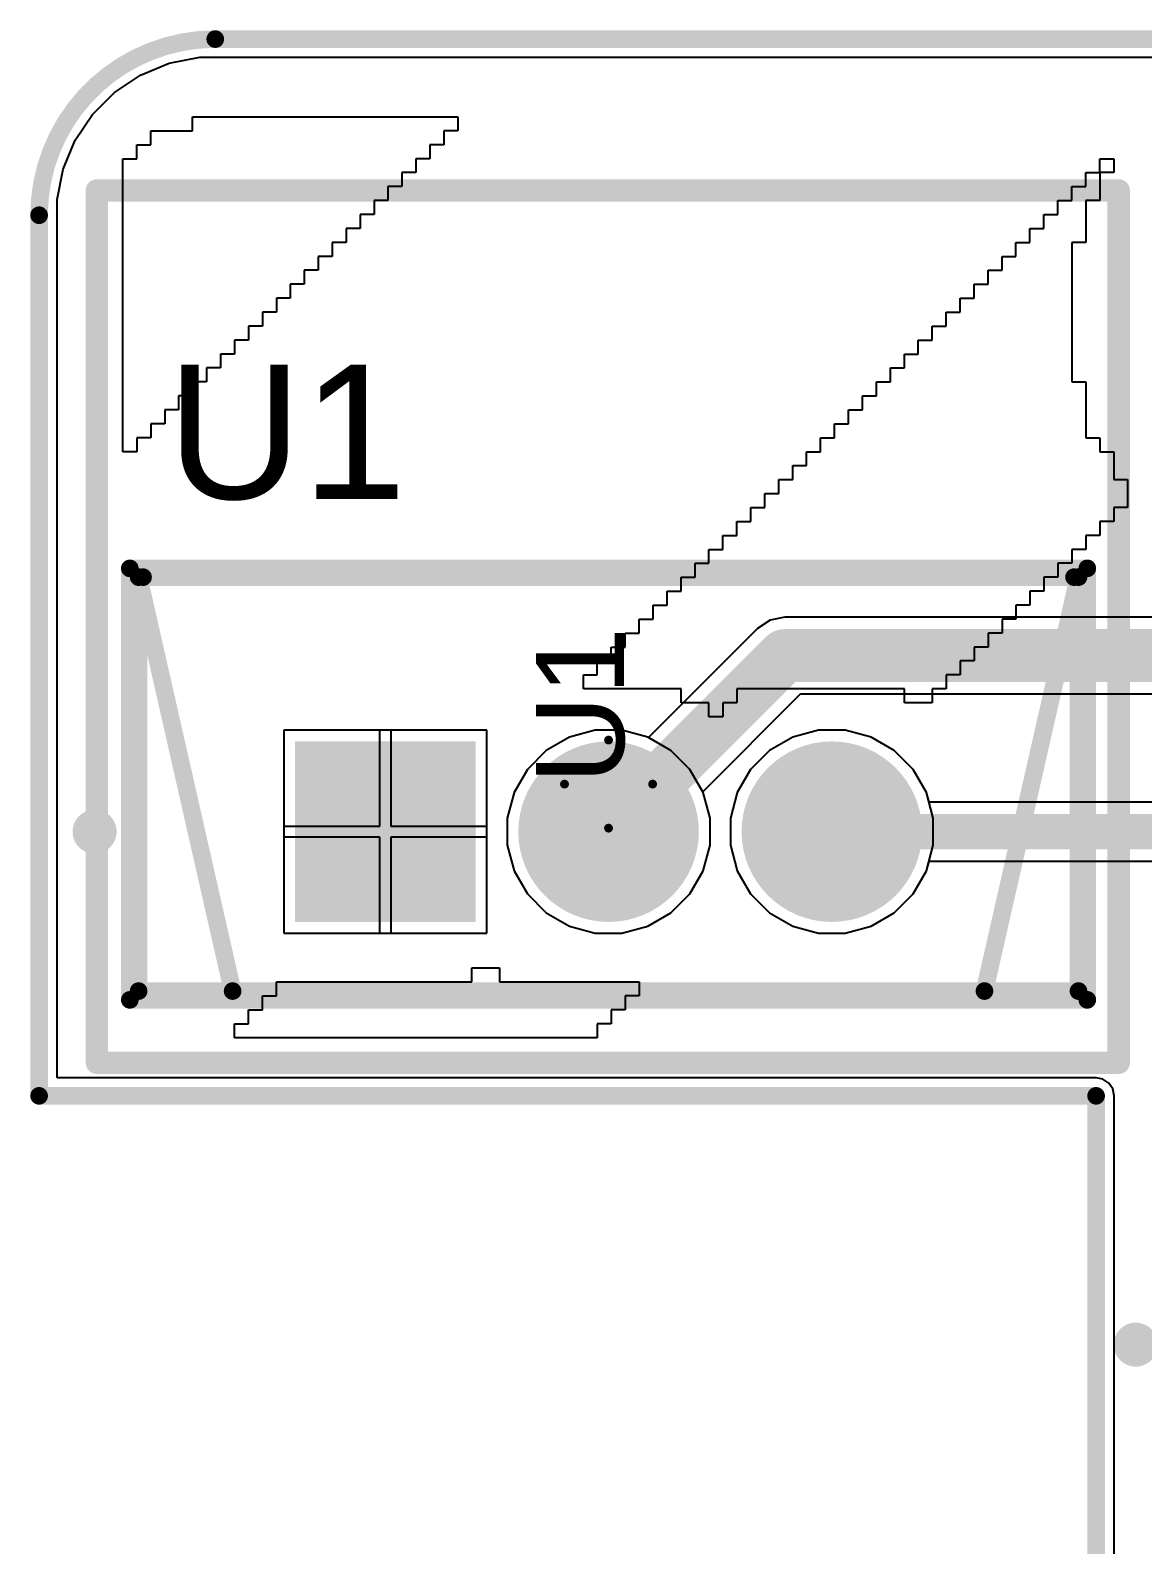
# Model space of a CAD drawing. Header units: inches. Extents: x 1.37 to 7.44, y 1.69 to 5.2.
# Drawn here: x 1.374 to 1.871, y 3.618 to 4.295 of the extents above; entities that cross this region are included whole.
import ezdxf

# ---------------------------------------------------------------- set-up
doc = ezdxf.new("R2010")
doc.units = ezdxf.units.IN
doc.header["$MEASUREMENT"] = 0
for name, color, linetype in [('Board', 216, 'Continuous'), ('Bottom Layer', 5, 'Continuous'), ('Bottom Overlay', 54, 'Continuous'), ('Bottom Solder', 6, 'Continuous'), ('Multi-Layer', 9, 'Continuous'), ('Pad Holes', 156, 'Continuous'), ('Top 3D Body', 56, 'Continuous'), ('Top Assembly', 56, 'Continuous'), ('Top Component Center', 56, 'Continuous'), ('Top Courtyard', 56, 'Continuous'), ('Top Layer', 1, 'Continuous'), ('Top Overlay', 2, 'Continuous'), ('Top Solder', 216, 'Continuous')]:
    doc.layers.add(name, color=color, linetype=linetype)
doc.styles.add('Arial', font='', dxfattribs={"height": 0.2})
doc.styles.get('Arial').set_extended_font_data('Arial')

# ---------------------------------------------------------------- blocks, each defined once
blk = doc.blocks.new('FP_TO220B03_MFG_2')
at = {"layer": 'Bottom Layer'}
blk.add_hatch(color=5, dxfattribs=at).paths.add_polyline_path([(-0.06161, 0.14016), (0.01909, 0.14016), (0.01909, 0.05945), (-0.06161, 0.05945)])
h = blk.add_hatch(color=5, dxfattribs=at)
edge = h.paths.add_edge_path()
edge.add_arc((-0.02126, 0), 0.04035, 0, 360)
h = blk.add_hatch(color=5, dxfattribs=at)
edge = h.paths.add_edge_path()
edge.add_arc((-0.02126, -0.0998), 0.04035, 0, 360)
at = {"layer": 'Bottom Solder'}
blk.add_hatch(color=6, dxfattribs=at).paths.add_polyline_path([(-0.06161, 0.14016), (0.01909, 0.14016), (0.01909, 0.05945), (-0.06161, 0.05945)])
h = blk.add_hatch(color=6, dxfattribs=at)
edge = h.paths.add_edge_path()
edge.add_arc((-0.02126, 0), 0.04035, 0, 360)
h = blk.add_hatch(color=6, dxfattribs=at)
edge = h.paths.add_edge_path()
edge.add_arc((-0.02126, -0.0998), 0.04035, 0, 360)
at = {"layer": 'Multi-Layer'}
blk.add_hatch(color=9, dxfattribs=at).paths.add_polyline_path([(-0.06161, 0.14016), (0.01909, 0.14016), (0.01909, 0.05945), (-0.06161, 0.05945)])
h = blk.add_hatch(color=9, dxfattribs=at)
edge = h.paths.add_edge_path()
edge.add_arc((-0.02126, 0), 0.04035, 0, 360)
h = blk.add_hatch(color=9, dxfattribs=at)
edge = h.paths.add_edge_path()
edge.add_arc((-0.02126, -0.0998), 0.04035, 0, 360)
at = {"layer": 'Pad Holes'}
h = blk.add_hatch(color=7, dxfattribs=at)
edge = h.paths.add_edge_path()
edge.add_arc((-0.02126, 0.0998), 0.02657, 0, 360)
h = blk.add_hatch(color=7, dxfattribs=at)
edge = h.paths.add_edge_path()
edge.add_arc((-0.02126, 0), 0.02657, 0, 360)
h = blk.add_hatch(color=7, dxfattribs=at)
edge = h.paths.add_edge_path()
edge.add_arc((-0.02126, -0.0998), 0.02657, 0, 360)
at = {"layer": 'Top Layer'}
blk.add_hatch(color=1, dxfattribs=at).paths.add_polyline_path([(-0.06161, 0.14016), (0.01909, 0.14016), (0.01909, 0.05945), (-0.06161, 0.05945)])
h = blk.add_hatch(color=1, dxfattribs=at)
edge = h.paths.add_edge_path()
edge.add_arc((-0.02126, 0), 0.04035, 0, 360)
h = blk.add_hatch(color=1, dxfattribs=at)
edge = h.paths.add_edge_path()
edge.add_arc((-0.02126, -0.0998), 0.04035, 0, 360)
at = {"layer": 'Top Solder'}
blk.add_hatch(color=216, dxfattribs=at).paths.add_polyline_path([(-0.06161, 0.14016), (0.01909, 0.14016), (0.01909, 0.05945), (-0.06161, 0.05945)])
h = blk.add_hatch(color=216, dxfattribs=at)
edge = h.paths.add_edge_path()
edge.add_arc((-0.02126, 0), 0.04035, 0, 360)
h = blk.add_hatch(color=216, dxfattribs=at)
edge = h.paths.add_edge_path()
edge.add_arc((-0.02126, -0.0998), 0.04035, 0, 360)
at = {"layer": 'Top 3D Body'}
for points in [[(-0.09252, 0.21004, 0.00787, 0.00787, 0), (-0.09252, -0.21004, 0.00787, 0.00787, 0)], [(-0.09252, 0.21004, 0.00787, 0.00787, 0), (0.09252, 0.21004, 0.00787, 0.00787, 0)], [(0.09252, 0.21004, 0.00787, 0.00787, 0), (0.09252, -0.21004, 0.00787, 0.00787, 0)], [(-0.09252, -0.21004, 0.00787, 0.00787, 0), (0.09252, -0.21004, 0.00787, 0.00787, 0)]]:
    blk.add_lwpolyline(points, format="xyseb", dxfattribs=at)
for points in [[(-0.09449, 0.21004, 0.00394, 0.00394, 1), (-0.09055, 0.21004, 0.00394, 0.00394, 1)], [(-0.09449, 0.21004, 0.00394, 0.00394, 1), (-0.09055, 0.21004, 0.00394, 0.00394, 1)], [(0.09055, 0.21004, 0.00394, 0.00394, 1), (0.09449, 0.21004, 0.00394, 0.00394, 1)], [(0.09055, 0.21004, 0.00394, 0.00394, 1), (0.09449, 0.21004, 0.00394, 0.00394, 1)], [(-0.09449, -0.21004, 0.00394, 0.00394, 1), (-0.09055, -0.21004, 0.00394, 0.00394, 1)], [(-0.09449, -0.21004, 0.00394, 0.00394, 1), (-0.09055, -0.21004, 0.00394, 0.00394, 1)], [(0.09055, -0.21004, 0.00394, 0.00394, 1), (0.09449, -0.21004, 0.00394, 0.00394, 1)], [(0.09055, -0.21004, 0.00394, 0.00394, 1), (0.09449, -0.21004, 0.00394, 0.00394, 1)]]:
    blk.add_lwpolyline(points, format="xyseb", close=True, dxfattribs=at)
at = {"layer": 'Top Assembly'}
for points in [[(-0.09646, 0.21398, 0.00787, 0.00787, 0), (-0.09646, -0.21398, 0.00787, 0.00787, 0)], [(-0.09646, 0.21398, 0.00787, 0.00787, 0), (0.09646, 0.21398, 0.00787, 0.00787, 0)], [(0.09646, 0.21398, 0.00787, 0.00787, 0), (0.09646, -0.21398, 0.00787, 0.00787, 0)], [(-0.09646, -0.21398, 0.00787, 0.00787, 0), (0.09646, -0.21398, 0.00787, 0.00787, 0)]]:
    blk.add_lwpolyline(points, format="xyseb", dxfattribs=at)
for points in [[(-0.09843, 0.21398, 0.00394, 0.00394, 1), (-0.09449, 0.21398, 0.00394, 0.00394, 1)], [(-0.09843, 0.21398, 0.00394, 0.00394, 1), (-0.09449, 0.21398, 0.00394, 0.00394, 1)], [(0.09449, 0.21398, 0.00394, 0.00394, 1), (0.09843, 0.21398, 0.00394, 0.00394, 1)], [(0.09449, 0.21398, 0.00394, 0.00394, 1), (0.09843, 0.21398, 0.00394, 0.00394, 1)], [(-0.09843, -0.21398, 0.00394, 0.00394, 1), (-0.09449, -0.21398, 0.00394, 0.00394, 1)], [(-0.09843, -0.21398, 0.00394, 0.00394, 1), (-0.09449, -0.21398, 0.00394, 0.00394, 1)], [(0.09449, -0.21398, 0.00394, 0.00394, 1), (0.09843, -0.21398, 0.00394, 0.00394, 1)], [(0.09449, -0.21398, 0.00394, 0.00394, 1), (0.09843, -0.21398, 0.00394, 0.00394, 1)]]:
    blk.add_lwpolyline(points, format="xyseb", close=True, dxfattribs=at)
at = {"layer": 'Top Component Center'}
for points in [[(0, 0.01969, 0.00394, 0.00394, 0), (0, -0.01969, 0.00394, 0.00394, 0)], [(-0.01969, 0, 0.00394, 0.00394, 0), (0.01969, 0, 0.00394, 0.00394, 0)]]:
    blk.add_lwpolyline(points, format="xyseb", dxfattribs=at)
for points in [[(-0.00098, 0.01969, 0.00197, 0.00197, 1), (0.00098, 0.01969, 0.00197, 0.00197, 1)], [(-0.02067, 0, 0.00197, 0.00197, 1), (-0.0187, 0, 0.00197, 0.00197, 1)], [(0.0187, 0, 0.00197, 0.00197, 1), (0.02067, 0, 0.00197, 0.00197, 1)], [(-0.00098, -0.01969, 0.00197, 0.00197, 1), (0.00098, -0.01969, 0.00197, 0.00197, 1)]]:
    blk.add_lwpolyline(points, format="xyseb", close=True, dxfattribs=at)
at = {"layer": 'Top Courtyard'}
for points in [[(-0.09646, 0.21398, 0.00787, 0.00787, 0), (-0.09646, -0.21398, 0.00787, 0.00787, 0)], [(-0.09646, 0.21398, 0.00787, 0.00787, 0), (0.09646, 0.21398, 0.00787, 0.00787, 0)], [(0.09646, 0.21398, 0.00787, 0.00787, 0), (0.09646, -0.21398, 0.00787, 0.00787, 0)], [(-0.09646, -0.21398, 0.00787, 0.00787, 0), (0.09646, -0.21398, 0.00787, 0.00787, 0)]]:
    blk.add_lwpolyline(points, format="xyseb", dxfattribs=at)
for points in [[(-0.09843, 0.21398, 0.00394, 0.00394, 1), (-0.09449, 0.21398, 0.00394, 0.00394, 1)], [(-0.09843, 0.21398, 0.00394, 0.00394, 1), (-0.09449, 0.21398, 0.00394, 0.00394, 1)], [(0.09449, 0.21398, 0.00394, 0.00394, 1), (0.09843, 0.21398, 0.00394, 0.00394, 1)], [(0.09449, 0.21398, 0.00394, 0.00394, 1), (0.09843, 0.21398, 0.00394, 0.00394, 1)], [(-0.09843, -0.21398, 0.00394, 0.00394, 1), (-0.09449, -0.21398, 0.00394, 0.00394, 1)], [(-0.09843, -0.21398, 0.00394, 0.00394, 1), (-0.09449, -0.21398, 0.00394, 0.00394, 1)], [(0.09449, -0.21398, 0.00394, 0.00394, 1), (0.09843, -0.21398, 0.00394, 0.00394, 1)], [(0.09449, -0.21398, 0.00394, 0.00394, 1), (0.09843, -0.21398, 0.00394, 0.00394, 1)]]:
    blk.add_lwpolyline(points, format="xyseb", close=True, dxfattribs=at)
at = {"layer": 'Top Overlay'}
for points in [[(-0.01634, 0.22972, 0.00984, 0.00984, 1), (-0.02618, 0.22972, 0.00984, 0.00984, 1)], [(-0.02864, 0.22972, 0.00492, 0.00492, 1), (-0.02372, 0.22972, 0.00492, 0.00492, 1)], [(-0.0188, 0.22972, 0.00492, 0.00492, 1), (-0.01388, 0.22972, 0.00492, 0.00492, 1)], [(0.09055, 0.21004, 0.00394, 0.00394, 1), (0.09449, 0.21004, 0.00394, 0.00394, 1)], [(0.09055, 0.20807, 0.00394, 0.00394, 1), (0.09449, 0.20807, 0.00394, 0.00394, 1)], [(-0.09449, 0.16803, 0.00394, 0.00394, 1), (-0.09055, 0.16803, 0.00394, 0.00394, 1)], [(-0.09449, 0.16803, 0.00394, 0.00394, 1), (-0.09055, 0.16803, 0.00394, 0.00394, 1)], [(-0.09449, -0.16803, 0.00394, 0.00394, 1), (-0.09055, -0.16803, 0.00394, 0.00394, 1)], [(-0.09449, -0.16803, 0.00394, 0.00394, 1), (-0.09055, -0.16803, 0.00394, 0.00394, 1)], [(0.09055, -0.20807, 0.00394, 0.00394, 1), (0.09449, -0.20807, 0.00394, 0.00394, 1)], [(0.09055, -0.21004, 0.00394, 0.00394, 1), (0.09449, -0.21004, 0.00394, 0.00394, 1)]]:
    blk.add_lwpolyline(points, format="xyseb", close=True, dxfattribs=at)
for points in [[(0.09252, 0.21004, 0.00787, 0.00787, 0), (-0.09252, 0.16803, 0.00787, 0.00787, 0)], [(0.09252, 0.20807, 0.00787, 0.00787, 0), (0.09252, -0.20807, 0.00787, 0.00787, 0)], [(-0.09252, 0.16803, 0.00787, 0.00787, 0), (-0.09252, -0.16803, 0.00787, 0.00787, 0)], [(-0.09252, -0.16803, 0.00787, 0.00787, 0), (0.09252, -0.21004, 0.00787, 0.00787, 0)]]:
    blk.add_lwpolyline(points, format="xyseb", dxfattribs=at)
at = {"layer": 'Top Assembly', "style": 'Arial'}
blk.add_text('U1', height=0.03937, dxfattribs=at).set_placement((0, -0.00697))
blk = doc.blocks.new('PHOE_1714955_V_67')
at = {"layer": 'Bottom Layer'}
blk.add_hatch(color=5, dxfattribs=at).paths.add_polyline_path([(-0.16043, -0.03543), (-0.16043, 0.03543), (-0.08957, 0.03543), (-0.08957, -0.03543)])
h = blk.add_hatch(color=5, dxfattribs=at)
edge = h.paths.add_edge_path()
edge.add_arc((0.125, 0), 0.03543, 0, 360)
at = {"layer": 'Bottom Solder'}
blk.add_hatch(color=6, dxfattribs=at).paths.add_polyline_path([(-0.16339, -0.03839), (-0.16339, 0.03839), (-0.08661, 0.03839), (-0.08661, -0.03839)])
h = blk.add_hatch(color=6, dxfattribs=at)
edge = h.paths.add_edge_path()
edge.add_arc((0.125, 0), 0.03839, 0, 360)
at = {"layer": 'Multi-Layer'}
blk.add_hatch(color=9, dxfattribs=at).paths.add_polyline_path([(-0.16043, -0.03543), (-0.16043, 0.03543), (-0.08957, 0.03543), (-0.08957, -0.03543)])
h = blk.add_hatch(color=9, dxfattribs=at)
edge = h.paths.add_edge_path()
edge.add_arc((0.125, 0), 0.03543, 0, 360)
at = {"layer": 'Pad Holes'}
h = blk.add_hatch(color=7, dxfattribs=at)
edge = h.paths.add_edge_path()
edge.add_arc((-0.125, 0), 0.02559, 0, 360)
h = blk.add_hatch(color=7, dxfattribs=at)
edge = h.paths.add_edge_path()
edge.add_arc((0.125, 0), 0.02559, 0, 360)
at = {"layer": 'Top Layer'}
blk.add_hatch(color=1, dxfattribs=at).paths.add_polyline_path([(-0.16043, -0.03543), (-0.16043, 0.03543), (-0.08957, 0.03543), (-0.08957, -0.03543)])
h = blk.add_hatch(color=1, dxfattribs=at)
edge = h.paths.add_edge_path()
edge.add_arc((0.125, 0), 0.03543, 0, 360)
at = {"layer": 'Top Solder'}
blk.add_hatch(color=216, dxfattribs=at).paths.add_polyline_path([(-0.16339, -0.03839), (-0.16339, 0.03839), (-0.08661, 0.03839), (-0.08661, -0.03839)])
h = blk.add_hatch(color=216, dxfattribs=at)
edge = h.paths.add_edge_path()
edge.add_arc((0.125, 0), 0.03839, 0, 360)
at = {"layer": 'Top 3D Body'}
for points in [[(0.25, 0.1811, 0.00394, 0.00394, 0), (-0.25, 0.1811, 0.00394, 0.00394, 0)], [(-0.25, -0.31102, 0.00394, 0.00394, 0), (-0.25, 0.1811, 0.00394, 0.00394, 0)], [(0.25, -0.31102, 0.00394, 0.00394, 0), (0.25, 0.1811, 0.00394, 0.00394, 0)], [(0.25, -0.31102, 0.00394, 0.00394, 0), (-0.25, -0.31102, 0.00394, 0.00394, 0)]]:
    blk.add_lwpolyline(points, format="xyseb", dxfattribs=at)
for points in [[(-0.25098, 0.1811, 0.00197, 0.00197, 1), (-0.24902, 0.1811, 0.00197, 0.00197, 1)], [(-0.25098, 0.1811, 0.00197, 0.00197, 1), (-0.24902, 0.1811, 0.00197, 0.00197, 1)], [(0.24902, 0.1811, 0.00197, 0.00197, 1), (0.25098, 0.1811, 0.00197, 0.00197, 1)], [(0.24902, 0.1811, 0.00197, 0.00197, 1), (0.25098, 0.1811, 0.00197, 0.00197, 1)], [(-0.25098, -0.31102, 0.00197, 0.00197, 1), (-0.24902, -0.31102, 0.00197, 0.00197, 1)], [(-0.25098, -0.31102, 0.00197, 0.00197, 1), (-0.24902, -0.31102, 0.00197, 0.00197, 1)], [(0.24902, -0.31102, 0.00197, 0.00197, 1), (0.25098, -0.31102, 0.00197, 0.00197, 1)], [(0.24902, -0.31102, 0.00197, 0.00197, 1), (0.25098, -0.31102, 0.00197, 0.00197, 1)]]:
    blk.add_lwpolyline(points, format="xyseb", close=True, dxfattribs=at)
at = {"layer": 'Top Courtyard'}
for points in [[(-0.27637, -0.31495, 0.00197, 0.00197, 0), (-0.27637, 0.18504, 0.00197, 0.00197, 0)], [(0.25394, 0.18504, 0.00197, 0.00197, 0), (-0.27637, 0.18504, 0.00197, 0.00197, 0)], [(0.25394, -0.31495, 0.00197, 0.00197, 0), (0.25394, 0.18504, 0.00197, 0.00197, 0)], [(0, -0.01969, 0.00394, 0.00394, 0), (0, 0.01969, 0.00394, 0.00394, 0)], [(0.01969, 0, 0.00394, 0.00394, 0), (-0.01969, 0, 0.00394, 0.00394, 0)], [(0.25394, -0.31495, 0.00197, 0.00197, 0), (-0.27637, -0.31495, 0.00197, 0.00197, 0)]]:
    blk.add_lwpolyline(points, format="xyseb", dxfattribs=at)
for points in [[(-0.27686, 0.18504, 0.000984, 0.000984, 1), (-0.27588, 0.18504, 0.000984, 0.000984, 1)], [(-0.27686, 0.18504, 0.000984, 0.000984, 1), (-0.27588, 0.18504, 0.000984, 0.000984, 1)], [(0.25344, 0.18504, 0.000984, 0.000984, 1), (0.25443, 0.18504, 0.000984, 0.000984, 1)], [(0.25344, 0.18504, 0.000984, 0.000984, 1), (0.25443, 0.18504, 0.000984, 0.000984, 1)], [(-0.00098, 0.01969, 0.00197, 0.00197, 1), (0.00098, 0.01969, 0.00197, 0.00197, 1)], [(-0.02067, 0, 0.00197, 0.00197, 1), (-0.0187, 0, 0.00197, 0.00197, 1)], [(0.0187, 0, 0.00197, 0.00197, 1), (0.02067, 0, 0.00197, 0.00197, 1)], [(-0.00098, -0.01969, 0.00197, 0.00197, 1), (0.00098, -0.01969, 0.00197, 0.00197, 1)], [(-0.27686, -0.31495, 0.000984, 0.000984, 1), (-0.27588, -0.31495, 0.000984, 0.000984, 1)], [(-0.27686, -0.31495, 0.000984, 0.000984, 1), (-0.27588, -0.31495, 0.000984, 0.000984, 1)], [(0.25344, -0.31495, 0.000984, 0.000984, 1), (0.25443, -0.31495, 0.000984, 0.000984, 1)], [(0.25344, -0.31495, 0.000984, 0.000984, 1), (0.25443, -0.31495, 0.000984, 0.000984, 1)]]:
    blk.add_lwpolyline(points, format="xyseb", close=True, dxfattribs=at)
at = {"layer": 'Top Overlay'}
for points in [[(-0.25, -0.31102, 0.00787, 0.00787, 0), (-0.25, 0.1811, 0.00787, 0.00787, 0)], [(0.24999, 0.18109, 0.00787, 0.00787, 0), (-0.24999, 0.18109, 0.00787, 0.00787, 0)], [(0.24999, -0.31102, 0.00787, 0.00787, 0), (0.24999, 0.18109, 0.00787, 0.00787, 0)], [(0.24999, -0.31102, 0.00787, 0.00787, 0), (-0.25, -0.31102, 0.00787, 0.00787, 0)]]:
    blk.add_lwpolyline(points, format="xyseb", dxfattribs=at)
for points in [[(-0.25197, 0.1811, 0.00394, 0.00394, 1), (-0.24803, 0.1811, 0.00394, 0.00394, 1)], [(-0.25196, 0.18109, 0.00394, 0.00394, 1), (-0.24802, 0.18109, 0.00394, 0.00394, 1)], [(0.24802, 0.18109, 0.00394, 0.00394, 1), (0.25196, 0.18109, 0.00394, 0.00394, 1)], [(0.24802, 0.18109, 0.00394, 0.00394, 1), (0.25196, 0.18109, 0.00394, 0.00394, 1)], [(-0.25197, -0.31102, 0.00394, 0.00394, 1), (-0.24803, -0.31102, 0.00394, 0.00394, 1)], [(-0.25197, -0.31102, 0.00394, 0.00394, 1), (-0.24803, -0.31102, 0.00394, 0.00394, 1)], [(0.24802, -0.31102, 0.00394, 0.00394, 1), (0.25196, -0.31102, 0.00394, 0.00394, 1)], [(0.24802, -0.31102, 0.00394, 0.00394, 1), (0.25196, -0.31102, 0.00394, 0.00394, 1)], [(-0.12008, -0.33661, 0.00984, 0.00984, 1), (-0.12992, -0.33661, 0.00984, 0.00984, 1)], [(-0.13238, -0.33661, 0.00492, 0.00492, 1), (-0.12746, -0.33661, 0.00492, 0.00492, 1)], [(-0.12254, -0.33661, 0.00492, 0.00492, 1), (-0.11762, -0.33661, 0.00492, 0.00492, 1)]]:
    blk.add_lwpolyline(points, format="xyseb", close=True, dxfattribs=at)

msp = doc.modelspace()

# ---------------------------------------------------------------- linework, layer by layer
at = {"layer": 'Board'}
for points in [[(1.37795, 4.2126, 0.00787, 0.00787, -0.414214), (1.45669, 4.29134, 0.00787, 0.00787, 0)], [(1.45669, 4.29134, 0.00787, 0.00787, 0), (3.66142, 4.29134, 0.00787, 0.00787, 0)], [(1.37795, 3.8189, 0.00787, 0.00787, 0), (1.37795, 4.2126, 0.00787, 0.00787, 0)], [(1.37795, 3.8189, 0.00787, 0.00787, 0), (1.85039, 3.8189, 0.00787, 0.00787, 0)], [(1.85039, 3.34646, 0.00787, 0.00787, 0), (1.85039, 3.8189, 0.00787, 0.00787, 0)]]:
    msp.add_lwpolyline(points, format="xyseb", dxfattribs=at)
for points in [[(1.45472, 4.29134, 0.00394, 0.00394, 1), (1.45866, 4.29134, 0.00394, 0.00394, 1)], [(1.45472, 4.29134, 0.00394, 0.00394, 1), (1.45866, 4.29134, 0.00394, 0.00394, 1)], [(1.37598, 4.2126, 0.00394, 0.00394, 1), (1.37992, 4.2126, 0.00394, 0.00394, 1)], [(1.37598, 4.2126, 0.00394, 0.00394, 1), (1.37992, 4.2126, 0.00394, 0.00394, 1)], [(1.37598, 3.8189, 0.00394, 0.00394, 1), (1.37992, 3.8189, 0.00394, 0.00394, 1)], [(1.37598, 3.8189, 0.00394, 0.00394, 1), (1.37992, 3.8189, 0.00394, 0.00394, 1)], [(1.84843, 3.8189, 0.00394, 0.00394, 1), (1.85236, 3.8189, 0.00394, 0.00394, 1)], [(1.84843, 3.8189, 0.00394, 0.00394, 1), (1.85236, 3.8189, 0.00394, 0.00394, 1)]]:
    msp.add_lwpolyline(points, format="xyseb", close=True, dxfattribs=at)
at = {"layer": 'Bottom Layer'}
for p, q in [((1.4232, 4.27526), (1.43607, 4.28059)), ((1.43607, 4.28059), (1.44973, 4.28331)), ((1.44973, 4.28331), (1.45669, 4.28331)), ((1.45669, 4.28331), (3.66142, 4.28331)), ((1.41162, 4.26752), (1.4232, 4.27526)), ((1.40177, 4.25767), (1.41162, 4.26752)), ((1.39403, 4.24609), (1.40177, 4.25767)), ((1.3887, 4.23322), (1.39403, 4.24609)), ((1.38598, 4.21956), (1.3887, 4.23322)), ((1.38598, 4.2126), (1.38598, 4.21956)), ((1.38598, 3.82693), (1.38598, 4.2126)), ((1.70466, 4.03158), (1.6991, 4.02787)), ((1.71122, 4.03289), (1.70466, 4.03158)), ((2.09736, 4.03289), (1.71122, 4.03289)), ((1.6991, 4.02787), (1.65031, 3.97908)), ((1.67455, 3.95484), (1.71832, 3.99861)), ((1.71832, 3.99861), (2.09736, 3.99861)), ((1.57803, 3.98236), (1.48732, 3.98236)), ((1.48732, 3.98236), (1.48732, 3.89165)), ((1.57803, 3.89165), (1.57803, 3.98236)), ((1.62651, 3.98236), (1.61497, 3.97927)), ((1.63845, 3.98236), (1.62651, 3.98236)), ((1.64999, 3.97927), (1.63845, 3.98236)), ((1.72631, 3.98236), (1.71478, 3.97927)), ((1.73825, 3.98236), (1.72631, 3.98236)), ((1.74979, 3.97927), (1.73825, 3.98236)), ((1.61497, 3.97927), (1.60463, 3.9733)), ((1.65031, 3.97908), (1.64999, 3.97927)), ((1.71478, 3.97927), (1.70444, 3.9733)), ((1.76013, 3.9733), (1.74979, 3.97927)), ((1.60463, 3.9733), (1.59619, 3.96486)), ((1.70444, 3.9733), (1.69599, 3.96486)), ((1.76858, 3.96486), (1.76013, 3.9733)), ((1.59619, 3.96486), (1.59022, 3.95451)), ((1.69599, 3.96486), (1.69002, 3.95451)), ((1.77455, 3.95451), (1.76858, 3.96486)), ((1.59022, 3.95451), (1.58713, 3.94298)), ((1.67474, 3.95451), (1.67455, 3.95484)), ((1.67783, 3.94298), (1.67474, 3.95451)), ((1.69002, 3.95451), (1.68693, 3.94298)), ((1.77764, 3.94298), (1.77455, 3.95451)), ((1.58713, 3.94298), (1.58713, 3.93104)), ((1.67783, 3.93104), (1.67783, 3.94298)), ((1.68693, 3.94298), (1.68693, 3.93104)), ((1.77764, 3.93104), (1.77764, 3.94298)), ((1.58713, 3.93104), (1.59022, 3.9195)), ((1.67474, 3.9195), (1.67783, 3.93104)), ((1.68693, 3.93104), (1.69002, 3.9195)), ((1.77455, 3.9195), (1.77764, 3.93104)), ((1.59022, 3.9195), (1.59619, 3.90916)), ((1.66877, 3.90916), (1.67474, 3.9195)), ((1.69002, 3.9195), (1.69599, 3.90916)), ((1.76858, 3.90916), (1.77455, 3.9195)), ((1.59619, 3.90916), (1.60463, 3.90072)), ((1.66033, 3.90072), (1.66877, 3.90916)), ((1.69599, 3.90916), (1.70444, 3.90072)), ((1.76013, 3.90072), (1.76858, 3.90916)), ((1.60463, 3.90072), (1.61497, 3.89474)), ((1.64999, 3.89474), (1.66033, 3.90072)), ((1.70444, 3.90072), (1.71478, 3.89474)), ((1.74979, 3.89474), (1.76013, 3.90072)), ((1.61497, 3.89474), (1.62651, 3.89165)), ((1.63845, 3.89165), (1.64999, 3.89474)), ((1.71478, 3.89474), (1.72631, 3.89165)), ((1.73825, 3.89165), (1.74979, 3.89474)), ((1.48732, 3.89165), (1.57803, 3.89165)), ((1.62651, 3.89165), (1.63845, 3.89165)), ((1.72631, 3.89165), (1.73825, 3.89165)), ((1.85039, 3.82693), (1.38598, 3.82693)), ((1.85347, 3.82631), (1.85039, 3.82693)), ((1.85607, 3.82457), (1.85347, 3.82631)), ((1.85781, 3.82197), (1.85607, 3.82457)), ((1.85842, 3.8189), (1.85781, 3.82197)), ((1.85842, 3.34646), (1.85842, 3.8189))]:
    msp.add_line(p, q, dxfattribs=at)
for points in [[(1.63248, 3.93701, 0.02362, 0.02362, 0), (1.71122, 4.01575, 0.02362, 0.02362, 0)], [(1.71122, 4.01575, 0.02362, 0.02362, 0), (2.12598, 4.01575, 0.02362, 0.02362, 0)]]:
    msp.add_lwpolyline(points, format="xyseb", dxfattribs=at)
for points in [[(1.70531, 4.01575, 0.01181, 0.01181, 1), (1.71713, 4.01575, 0.01181, 0.01181, 1)], [(1.70531, 4.01575, 0.01181, 0.01181, 1), (1.71713, 4.01575, 0.01181, 0.01181, 1)], [(1.62657, 3.93701, 0.01181, 0.01181, 1), (1.63839, 3.93701, 0.01181, 0.01181, 1)]]:
    msp.add_lwpolyline(points, format="xyseb", close=True, dxfattribs=at)
at = {"layer": 'Bottom Overlay'}
for p, q in [((1.44657, 4.25659), (1.4528, 4.25659)), ((1.44657, 4.25035), (1.44657, 4.25659)), ((1.4528, 4.25659), (1.56508, 4.25659)), ((1.56508, 4.25659), (1.56508, 4.25035)), ((1.42785, 4.24411), (1.42785, 4.25035)), ((1.42785, 4.25035), (1.44657, 4.25035)), ((1.56508, 4.25035), (1.55884, 4.25035)), ((1.55884, 4.25035), (1.55884, 4.24411)), ((1.42162, 4.23787), (1.42162, 4.24411)), ((1.42162, 4.24411), (1.42785, 4.24411)), ((1.55884, 4.24411), (1.55261, 4.24411)), ((1.55261, 4.24411), (1.55261, 4.23787)), ((1.41538, 4.10688), (1.41538, 4.23787)), ((1.41538, 4.23787), (1.42162, 4.23787)), ((1.54637, 4.23164), (1.54013, 4.23164)), ((1.54013, 4.23164), (1.54013, 4.2254)), ((1.55261, 4.23787), (1.54637, 4.23787)), ((1.54637, 4.23787), (1.54637, 4.23164)), ((1.84578, 4.2254), (1.84578, 4.23164)), ((1.84578, 4.23164), (1.85201, 4.23164)), ((1.85201, 4.23164), (1.85201, 4.23787)), ((1.85201, 4.23787), (1.85825, 4.23787)), ((1.85825, 4.23164), (1.85201, 4.23164)), ((1.85201, 4.23164), (1.85201, 4.21916)), ((1.85825, 4.23787), (1.85825, 4.23164)), ((1.54013, 4.2254), (1.53389, 4.2254)), ((1.53389, 4.2254), (1.53389, 4.21916)), ((1.83954, 4.21916), (1.83954, 4.2254)), ((1.83954, 4.2254), (1.84578, 4.2254)), ((1.53389, 4.21916), (1.52766, 4.21916)), ((1.52766, 4.21916), (1.52766, 4.21292)), ((1.8333, 4.21292), (1.8333, 4.21916)), ((1.8333, 4.21916), (1.83954, 4.21916)), ((1.85201, 4.21916), (1.84578, 4.21916)), ((1.84578, 4.21916), (1.84578, 4.20045)), ((1.52766, 4.21292), (1.52142, 4.21292)), ((1.52142, 4.21292), (1.52142, 4.20668)), ((1.82706, 4.20668), (1.82706, 4.21292)), ((1.82706, 4.21292), (1.8333, 4.21292)), ((1.52142, 4.20668), (1.51518, 4.20668)), ((1.51518, 4.20668), (1.51518, 4.20045)), ((1.82083, 4.20045), (1.82083, 4.20668)), ((1.82083, 4.20668), (1.82706, 4.20668)), ((1.51518, 4.20045), (1.50894, 4.20045)), ((1.50894, 4.20045), (1.50894, 4.19421)), ((1.81459, 4.19421), (1.81459, 4.20045)), ((1.81459, 4.20045), (1.82083, 4.20045)), ((1.84578, 4.20045), (1.83954, 4.20045)), ((1.83954, 4.20045), (1.83954, 4.13807)), ((1.50894, 4.19421), (1.50271, 4.19421)), ((1.50271, 4.19421), (1.50271, 4.18797)), ((1.80835, 4.18797), (1.80835, 4.19421)), ((1.80835, 4.19421), (1.81459, 4.19421)), ((1.50271, 4.18797), (1.49647, 4.18797)), ((1.49647, 4.18797), (1.49647, 4.18173)), ((1.80211, 4.18173), (1.80211, 4.18797)), ((1.80211, 4.18797), (1.80835, 4.18797)), ((1.49647, 4.18173), (1.49023, 4.18173)), ((1.49023, 4.18173), (1.49023, 4.1755)), ((1.79588, 4.1755), (1.79588, 4.18173)), ((1.79588, 4.18173), (1.80211, 4.18173)), ((1.49023, 4.1755), (1.48399, 4.1755)), ((1.48399, 4.1755), (1.48399, 4.16926)), ((1.78964, 4.16926), (1.78964, 4.1755)), ((1.78964, 4.1755), (1.79588, 4.1755)), ((1.48399, 4.16926), (1.47776, 4.16926)), ((1.47776, 4.16926), (1.47776, 4.16302)), ((1.7834, 4.16302), (1.7834, 4.16926)), ((1.7834, 4.16926), (1.78964, 4.16926)), ((1.47776, 4.16302), (1.47152, 4.16302)), ((1.47152, 4.16302), (1.47152, 4.15678)), ((1.77716, 4.15678), (1.77716, 4.16302)), ((1.77716, 4.16302), (1.7834, 4.16302)), ((1.46528, 4.15055), (1.45904, 4.15055)), ((1.45904, 4.15055), (1.45904, 4.14431)), ((1.47152, 4.15678), (1.46528, 4.15678)), ((1.46528, 4.15678), (1.46528, 4.15055)), ((1.76469, 4.14431), (1.76469, 4.15055)), ((1.76469, 4.15055), (1.77092, 4.15055)), ((1.77092, 4.15055), (1.77092, 4.15678)), ((1.77092, 4.15678), (1.77716, 4.15678)), ((1.45904, 4.14431), (1.4528, 4.14431)), ((1.4528, 4.14431), (1.4528, 4.13807)), ((1.75845, 4.13807), (1.75845, 4.14431)), ((1.75845, 4.14431), (1.76469, 4.14431)), ((1.4528, 4.13807), (1.44657, 4.13807)), ((1.44657, 4.13807), (1.44657, 4.13183)), ((1.75221, 4.13183), (1.75221, 4.13807)), ((1.75221, 4.13807), (1.75845, 4.13807)), ((1.83954, 4.13807), (1.84578, 4.13807)), ((1.84578, 4.13807), (1.84578, 4.11312)), ((1.44657, 4.13183), (1.44033, 4.13183)), ((1.44033, 4.13183), (1.44033, 4.1256)), ((1.74597, 4.1256), (1.74597, 4.13183)), ((1.74597, 4.13183), (1.75221, 4.13183)), ((1.44033, 4.1256), (1.43409, 4.1256)), ((1.43409, 4.1256), (1.43409, 4.11936)), ((1.73974, 4.11936), (1.73974, 4.1256)), ((1.73974, 4.1256), (1.74597, 4.1256)), ((1.43409, 4.11936), (1.42785, 4.11936)), ((1.42785, 4.11936), (1.42785, 4.11312)), ((1.7335, 4.11312), (1.7335, 4.11936)), ((1.7335, 4.11936), (1.73974, 4.11936)), ((1.42785, 4.11312), (1.42162, 4.11312)), ((1.42162, 4.11312), (1.42162, 4.10688)), ((1.72726, 4.10688), (1.72726, 4.11312)), ((1.72726, 4.11312), (1.7335, 4.11312)), ((1.84578, 4.11312), (1.85201, 4.11312)), ((1.85201, 4.11312), (1.85201, 4.10688)), ((1.42162, 4.10688), (1.41538, 4.10688)), ((1.72102, 4.10064), (1.72102, 4.10688)), ((1.72102, 4.10688), (1.72726, 4.10688)), ((1.85201, 4.10688), (1.85825, 4.10688)), ((1.85825, 4.10688), (1.85825, 4.09441)), ((1.71479, 4.09441), (1.71479, 4.10064)), ((1.71479, 4.10064), (1.72102, 4.10064)), ((1.70855, 4.08817), (1.70855, 4.09441)), ((1.70855, 4.09441), (1.71479, 4.09441)), ((1.85825, 4.09441), (1.86449, 4.09441)), ((1.86449, 4.09441), (1.86449, 4.08193)), ((1.70231, 4.08193), (1.70231, 4.08817)), ((1.70231, 4.08817), (1.70855, 4.08817)), ((1.69607, 4.07569), (1.69607, 4.08193)), ((1.69607, 4.08193), (1.70231, 4.08193)), ((1.86449, 4.08193), (1.85825, 4.08193)), ((1.85825, 4.08193), (1.85825, 4.07569)), ((1.6836, 4.06322), (1.6836, 4.06946)), ((1.6836, 4.06946), (1.68984, 4.06946)), ((1.68984, 4.06946), (1.68984, 4.07569)), ((1.68984, 4.07569), (1.69607, 4.07569)), ((1.85201, 4.06946), (1.84578, 4.06946)), ((1.84578, 4.06946), (1.84578, 4.06322)), ((1.85825, 4.07569), (1.85201, 4.07569)), ((1.85201, 4.07569), (1.85201, 4.06946)), ((1.67736, 4.05698), (1.67736, 4.06322)), ((1.67736, 4.06322), (1.6836, 4.06322)), ((1.84578, 4.06322), (1.83954, 4.06322)), ((1.83954, 4.06322), (1.83954, 4.05698)), ((1.67112, 4.05074), (1.67112, 4.05698)), ((1.67112, 4.05698), (1.67736, 4.05698)), ((1.83954, 4.05698), (1.8333, 4.05698)), ((1.8333, 4.05698), (1.8333, 4.05074)), ((1.66488, 4.04451), (1.66488, 4.05074)), ((1.66488, 4.05074), (1.67112, 4.05074)), ((1.8333, 4.05074), (1.82706, 4.05074)), ((1.82706, 4.05074), (1.82706, 4.04451)), ((1.65865, 4.03827), (1.65865, 4.04451)), ((1.65865, 4.04451), (1.66488, 4.04451)), ((1.82706, 4.04451), (1.82083, 4.04451)), ((1.82083, 4.04451), (1.82083, 4.03827)), ((1.65241, 4.03203), (1.65241, 4.03827)), ((1.65241, 4.03827), (1.65865, 4.03827)), ((1.82083, 4.03827), (1.81459, 4.03827)), ((1.81459, 4.03827), (1.81459, 4.03203)), ((1.64617, 4.02579), (1.64617, 4.03203)), ((1.64617, 4.03203), (1.65241, 4.03203)), ((1.81459, 4.03203), (1.80835, 4.03203)), ((1.80835, 4.03203), (1.80835, 4.02579)), ((1.63993, 4.01956), (1.63993, 4.02579)), ((1.63993, 4.02579), (1.64617, 4.02579)), ((1.80835, 4.02579), (1.80211, 4.02579)), ((1.80211, 4.02579), (1.80211, 4.01956)), ((1.6337, 4.01332), (1.6337, 4.01956)), ((1.6337, 4.01956), (1.63993, 4.01956)), ((1.80211, 4.01956), (1.79588, 4.01956)), ((1.79588, 4.01956), (1.79588, 4.01332)), ((1.62746, 4.00708), (1.62746, 4.01332)), ((1.62746, 4.01332), (1.6337, 4.01332)), ((1.79588, 4.01332), (1.78964, 4.01332)), ((1.78964, 4.01332), (1.78964, 4.00708)), ((1.62122, 4.00084), (1.62122, 4.00708)), ((1.62122, 4.00708), (1.62746, 4.00708)), ((1.78964, 4.00708), (1.7834, 4.00708)), ((1.7834, 4.00708), (1.7834, 4.00084)), ((1.66488, 4.00084), (1.62122, 4.00084)), ((1.66488, 3.9946), (1.66488, 4.00084)), ((1.67736, 3.9946), (1.66488, 3.9946)), ((1.67736, 3.98837), (1.67736, 3.9946)), ((1.68984, 3.9946), (1.6836, 3.9946)), ((1.6836, 3.9946), (1.6836, 3.98837)), ((1.76469, 4.00084), (1.68984, 4.00084)), ((1.68984, 4.00084), (1.68984, 3.9946)), ((1.76469, 3.9946), (1.76469, 4.00084)), ((1.77716, 3.9946), (1.76469, 3.9946)), ((1.7834, 4.00084), (1.77716, 4.00084)), ((1.77716, 4.00084), (1.77716, 3.9946)), ((1.6836, 3.98837), (1.67736, 3.98837)), ((1.57132, 3.86985), (1.57132, 3.87609)), ((1.57132, 3.87609), (1.5838, 3.87609)), ((1.5838, 3.87609), (1.5838, 3.86985)), ((1.48399, 3.86361), (1.48399, 3.86985)), ((1.48399, 3.86985), (1.54637, 3.86985)), ((1.54637, 3.86985), (1.55261, 3.86985)), ((1.55261, 3.86985), (1.57132, 3.86985)), ((1.5838, 3.86985), (1.64617, 3.86985)), ((1.64617, 3.86985), (1.64617, 3.86361)), ((1.47776, 3.85738), (1.47776, 3.86361)), ((1.47776, 3.86361), (1.48399, 3.86361)), ((1.64617, 3.86361), (1.63993, 3.86361)), ((1.63993, 3.86361), (1.63993, 3.85738)), ((1.47152, 3.85114), (1.47152, 3.85738)), ((1.47152, 3.85738), (1.47776, 3.85738)), ((1.63993, 3.85738), (1.6337, 3.85738)), ((1.6337, 3.85738), (1.6337, 3.85114)), ((1.46528, 3.8449), (1.46528, 3.85114)), ((1.46528, 3.85114), (1.47152, 3.85114)), ((1.6337, 3.85114), (1.62746, 3.85114)), ((1.62746, 3.85114), (1.62746, 3.8449)), ((1.62746, 3.8449), (1.46528, 3.8449))]:
    msp.add_line(p, q, dxfattribs=at)
at = {"layer": 'Top Layer'}
for p, q in [((1.4232, 4.27526), (1.43607, 4.28059)), ((1.43607, 4.28059), (1.44973, 4.28331)), ((1.44973, 4.28331), (1.45669, 4.28331)), ((1.45669, 4.28331), (3.66142, 4.28331)), ((1.41162, 4.26752), (1.4232, 4.27526)), ((1.40177, 4.25767), (1.41162, 4.26752)), ((1.39403, 4.24609), (1.40177, 4.25767)), ((1.3887, 4.23322), (1.39403, 4.24609)), ((1.38598, 4.21956), (1.3887, 4.23322)), ((1.38598, 4.2126), (1.38598, 4.21956)), ((1.38598, 3.82693), (1.38598, 4.2126)), ((1.53018, 3.98236), (1.48732, 3.98236)), ((1.48732, 3.98236), (1.48732, 3.93951)), ((1.53018, 3.93951), (1.53018, 3.98236)), ((1.57803, 3.98236), (1.53518, 3.98236)), ((1.53518, 3.98236), (1.53518, 3.93951)), ((1.57803, 3.93951), (1.57803, 3.98236)), ((1.62651, 3.98236), (1.61497, 3.97927)), ((1.63845, 3.98236), (1.62651, 3.98236)), ((1.64999, 3.97927), (1.63845, 3.98236)), ((1.72631, 3.98236), (1.71478, 3.97927)), ((1.73825, 3.98236), (1.72631, 3.98236)), ((1.74979, 3.97927), (1.73825, 3.98236)), ((1.61497, 3.97927), (1.60463, 3.9733)), ((1.66033, 3.9733), (1.64999, 3.97927)), ((1.71478, 3.97927), (1.70444, 3.9733)), ((1.76013, 3.9733), (1.74979, 3.97927)), ((1.60463, 3.9733), (1.59619, 3.96486)), ((1.66877, 3.96486), (1.66033, 3.9733)), ((1.70444, 3.9733), (1.69599, 3.96486)), ((1.76858, 3.96486), (1.76013, 3.9733)), ((1.59619, 3.96486), (1.59022, 3.95451)), ((1.67474, 3.95451), (1.66877, 3.96486)), ((1.69599, 3.96486), (1.69002, 3.95451)), ((1.77455, 3.95451), (1.76858, 3.96486)), ((1.59022, 3.95451), (1.58713, 3.94298)), ((1.67783, 3.94298), (1.67474, 3.95451)), ((1.69002, 3.95451), (1.68693, 3.94298)), ((1.77572, 3.95013), (1.77455, 3.95451)), ((1.88632, 3.95013), (1.77572, 3.95013)), ((1.58713, 3.94298), (1.58713, 3.93104)), ((1.67783, 3.93104), (1.67783, 3.94298)), ((1.68693, 3.94298), (1.68693, 3.93104)), ((1.48732, 3.93951), (1.53018, 3.93951)), ((1.53018, 3.93451), (1.48732, 3.93451)), ((1.48732, 3.93451), (1.48732, 3.89165)), ((1.53018, 3.89165), (1.53018, 3.93451)), ((1.53518, 3.93951), (1.57803, 3.93951)), ((1.57803, 3.93451), (1.53518, 3.93451)), ((1.53518, 3.93451), (1.53518, 3.89165)), ((1.57803, 3.89165), (1.57803, 3.93451)), ((1.58713, 3.93104), (1.59022, 3.9195)), ((1.67474, 3.9195), (1.67783, 3.93104)), ((1.68693, 3.93104), (1.69002, 3.9195)), ((1.77455, 3.9195), (1.77572, 3.92388)), ((1.77572, 3.92388), (1.88088, 3.92388)), ((1.59022, 3.9195), (1.59619, 3.90916)), ((1.66877, 3.90916), (1.67474, 3.9195)), ((1.69002, 3.9195), (1.69599, 3.90916)), ((1.76858, 3.90916), (1.77455, 3.9195)), ((1.59619, 3.90916), (1.60463, 3.90072)), ((1.66033, 3.90072), (1.66877, 3.90916)), ((1.69599, 3.90916), (1.70444, 3.90072)), ((1.76013, 3.90072), (1.76858, 3.90916)), ((1.60463, 3.90072), (1.61497, 3.89474)), ((1.64999, 3.89474), (1.66033, 3.90072)), ((1.70444, 3.90072), (1.71478, 3.89474)), ((1.74979, 3.89474), (1.76013, 3.90072)), ((1.61497, 3.89474), (1.62651, 3.89165)), ((1.63845, 3.89165), (1.64999, 3.89474)), ((1.71478, 3.89474), (1.72631, 3.89165)), ((1.73825, 3.89165), (1.74979, 3.89474)), ((1.48732, 3.89165), (1.53018, 3.89165)), ((1.53518, 3.89165), (1.57803, 3.89165)), ((1.62651, 3.89165), (1.63845, 3.89165)), ((1.72631, 3.89165), (1.73825, 3.89165)), ((1.85039, 3.82693), (1.38598, 3.82693)), ((1.85347, 3.82631), (1.85039, 3.82693)), ((1.85607, 3.82457), (1.85347, 3.82631)), ((1.85781, 3.82197), (1.85607, 3.82457)), ((1.85842, 3.8189), (1.85781, 3.82197)), ((1.85842, 3.34646), (1.85842, 3.8189))]:
    msp.add_line(p, q, dxfattribs=at)
msp.add_lwpolyline([(1.73228, 3.93701, 0.01575, 0.01575, 0), (1.88632, 3.93701, 0.01575, 0.01575, 0)], format="xyseb", dxfattribs=at)
msp.add_lwpolyline([(1.72835, 3.93701, 0.00787, 0.00787, 1), (1.73622, 3.93701, 0.00787, 0.00787, 1)], format="xyseb", close=True, dxfattribs=at)
at = {"layer": 'Top Overlay'}
for points in [[(1.4038, 3.83368, 0.01, 0.01, 0), (1.4038, 4.22367, 0.01, 0.01, 0)], [(1.4038, 4.22367, 0.01, 0.01, 0), (1.86049, 4.22367, 0.01, 0.01, 0)], [(1.86049, 3.83368, 0.01, 0.01, 0), (1.86049, 4.22367, 0.01, 0.01, 0)], [(1.4038, 3.83368, 0.01, 0.01, 0), (1.86049, 3.83368, 0.01, 0.01, 0)]]:
    msp.add_lwpolyline(points, format="xyseb", dxfattribs=at)
for points in [[(1.4013, 4.22367, 0.005, 0.005, 1), (1.4063, 4.22367, 0.005, 0.005, 1)], [(1.4013, 4.22367, 0.005, 0.005, 1), (1.4063, 4.22367, 0.005, 0.005, 1)], [(1.85799, 4.22367, 0.005, 0.005, 1), (1.86299, 4.22367, 0.005, 0.005, 1)], [(1.85799, 4.22367, 0.005, 0.005, 1), (1.86299, 4.22367, 0.005, 0.005, 1)], [(1.4013, 3.83368, 0.005, 0.005, 1), (1.4063, 3.83368, 0.005, 0.005, 1)], [(1.4013, 3.83368, 0.005, 0.005, 1), (1.4063, 3.83368, 0.005, 0.005, 1)], [(1.85799, 3.83368, 0.005, 0.005, 1), (1.86299, 3.83368, 0.005, 0.005, 1)], [(1.85799, 3.83368, 0.005, 0.005, 1), (1.86299, 3.83368, 0.005, 0.005, 1)]]:
    msp.add_lwpolyline(points, format="xyseb", close=True, dxfattribs=at)

# ---------------------------------------------------------------- block references
for name, p, rotation in [('FP_TO220B03_MFG_2', (1.63248, 3.95827), 90), ('PHOE_1714955_V_67', (2.20472, 3.58268), 270)]:
    msp.add_blockref(name, p, dxfattribs=dict(rotation=rotation))

# ---------------------------------------------------------------- texts
at = {"layer": 'Top Overlay', "style": 'Arial'}
msp.add_text('U1', height=0.06, dxfattribs=at).set_placement((1.43501, 4.08576))

doc.saveas('drawing.dxf')
